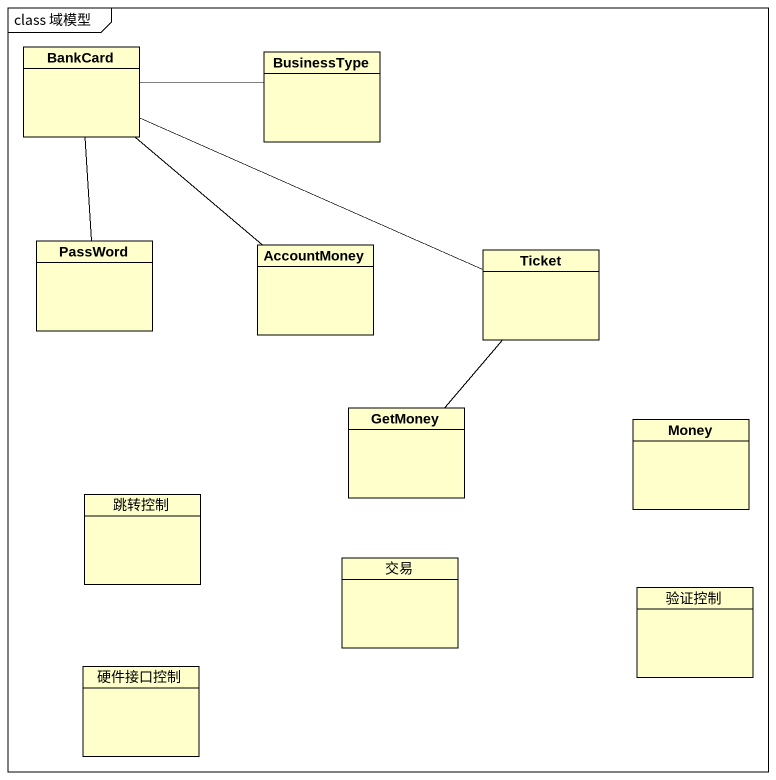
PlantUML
@startuml
mainframe class 域模型
hide circle
hide empty members
class BankCard
class BusinessType
class PassWord
class AccountMoney
class Ticket
class GetMoney
class Money
class 跳转控制
class 交易
class 验证控制
class 硬件接口控制
BankCard -right- BusinessType
BankCard -- PassWord
BankCard -- AccountMoney
BankCard -right- Ticket
Ticket -- GetMoney
@enduml
